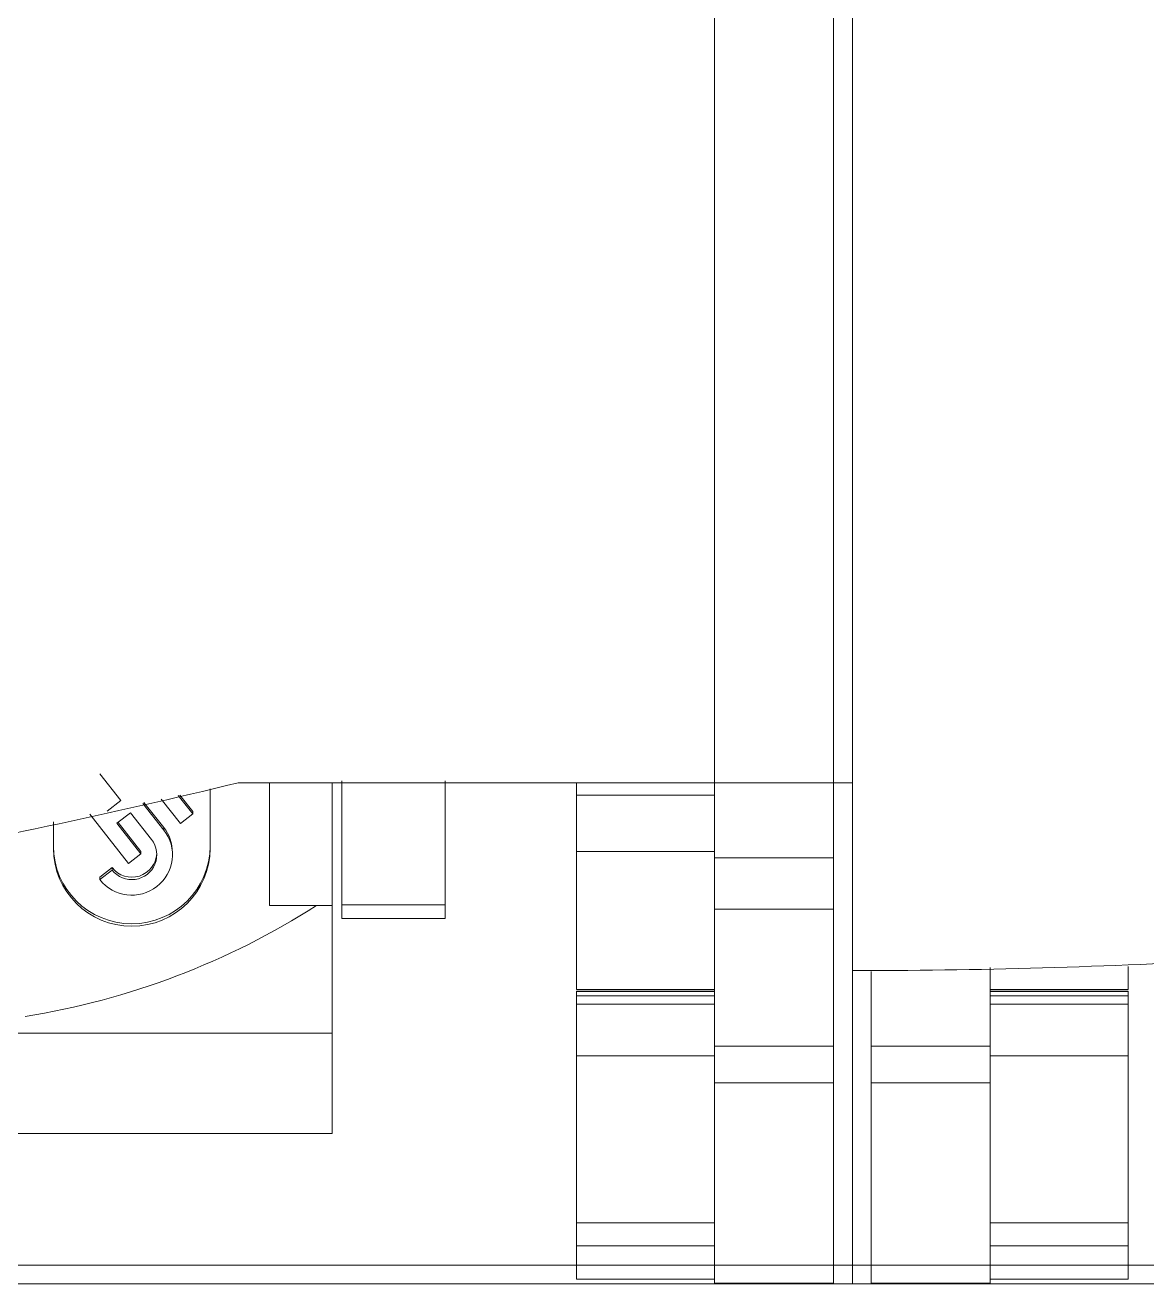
# Model space of a CAD drawing. Header units: millimetres. Extents: x 4137 to 6698, y 1400 to 3585.
# Drawn here: x 5237.45 to 5255.35, y 3225.78 to 3245.87 of the extents above; entities that cross this region are included whole.
import ezdxf

# ---------------------------------------------------------------- set-up
doc = ezdxf.new("R2010")
doc.units = ezdxf.units.MM
doc.layers.add('000-PI-Oprema', color=30, linetype='Continuous', lineweight=5)
doc.layers.add('004-PI-DIN Šina', color=3, linetype='Continuous')

msp = doc.modelspace()

# ---------------------------------------------------------------- linework, layer by layer
at = {"layer": '000-PI-Oprema', "color": 0, "linetype": 'ByBlock', "lineweight": 0}
for p, q in [((5248.448, 3293.528), (5248.448, 3229.573)), ((5250.348, 3293.528), (5250.348, 3229.573)), ((5238.636, 3233.918), (5238.972, 3233.492)), ((5240.848, 3233.778), (5250.648, 3233.778)), ((5241.348, 3233.778), (5241.348, 3231.818)), ((5242.348, 3231.818), (5242.348, 3233.778)), ((5246.248, 3233.578), (5246.248, 3233.778)), ((5248.448, 3232.577), (5248.448, 3233.778)), ((5250.348, 3232.577), (5250.348, 3233.778)), ((5240.121, 3233.281), (5239.889, 3233.575)), ((5240.121, 3233.32), (5239.916, 3233.58)), ((5240.398, 3232.727), (5240.398, 3233.683)), ((5246.248, 3232.68), (5246.248, 3233.578)), ((5246.248, 3233.578), (5248.448, 3233.578)), ((5250.648, 3233.698), (5250.648, 3225.778)), ((5238.972, 3233.492), (5238.756, 3233.325)), ((5239.659, 3233.023), (5239.323, 3233.449)), ((5239.659, 3233.062), (5239.342, 3233.464)), ((5239.618, 3233.517), (5239.924, 3233.128)), ((5238.478, 3233.275), (5239.098, 3232.489)), ((5238.91, 3233.13), (5239.126, 3233.297)), ((5239.126, 3233.297), (5239.462, 3232.871)), ((5239.924, 3233.128), (5240.121, 3233.281)), ((5240.121, 3233.32), (5240.121, 3233.281)), ((5237.898, 3233.152), (5237.898, 3232.727)), ((5239.295, 3232.641), (5238.91, 3233.13)), ((5239.295, 3232.68), (5238.929, 3233.144)), ((5239.659, 3233.062), (5239.659, 3233.023)), ((5239.098, 3232.489), (5239.295, 3232.641)), ((5239.295, 3232.68), (5239.295, 3232.641)), ((5239.797, 3232.627), (5239.797, 3232.666)), ((5246.248, 3230.479), (5246.248, 3232.68)), ((5246.248, 3232.68), (5248.448, 3232.68)), ((5248.448, 3231.76), (5248.448, 3232.577)), ((5248.448, 3232.577), (5250.348, 3232.577)), ((5250.348, 3231.76), (5250.348, 3232.577)), ((5238.833, 3232.423), (5238.636, 3232.27)), ((5238.833, 3232.384), (5238.636, 3232.231)), ((5238.833, 3232.423), (5238.833, 3232.384)), ((5238.636, 3232.27), (5238.636, 3232.231)), ((5241.348, 3231.818), (5241.348, 3231.818)), ((5241.348, 3231.818), (5242.096, 3231.818)), ((5241.348, 3231.818), (5242.348, 3231.818)), ((5242.096, 3231.818), (5242.348, 3231.818)), ((5242.348, 3229.778), (5242.348, 3231.818)), ((5242.348, 3231.818), (5242.348, 3231.818)), ((5242.498, 3231.611), (5242.498, 3231.829)), ((5242.498, 3231.829), (5244.148, 3231.829)), ((5244.148, 3231.611), (5244.148, 3231.829)), ((5248.448, 3231.76), (5250.348, 3231.76)), ((5242.498, 3231.611), (5244.148, 3231.611)), ((5250.949, 3230.779), (5250.648, 3230.779)), ((5250.948, 3230.766), (5250.948, 3229.573)), ((5252.848, 3230.827), (5252.848, 3229.573)), ((5255.048, 3230.479), (5255.048, 3230.844)), ((5250.648, 3230.697), (5250.648, 3225.778)), ((5246.248, 3230.479), (5248.448, 3230.479)), ((5246.248, 3230.443), (5246.248, 3230.45)), ((5248.448, 3230.45), (5246.248, 3230.45)), ((5246.248, 3230.378), (5246.248, 3230.443)), ((5246.248, 3230.443), (5248.448, 3230.443)), ((5246.248, 3230.378), (5246.248, 3230.241)), ((5246.248, 3230.378), (5248.448, 3230.378)), ((5252.848, 3230.479), (5255.048, 3230.479)), ((5255.048, 3230.45), (5252.848, 3230.45)), ((5255.048, 3230.443), (5252.848, 3230.443)), ((5255.048, 3230.378), (5252.848, 3230.378)), ((5255.048, 3230.443), (5255.048, 3230.45)), ((5255.048, 3230.378), (5255.048, 3230.443)), ((5255.048, 3230.378), (5255.048, 3230.241)), ((5246.248, 3230.241), (5246.248, 3229.416)), ((5246.248, 3230.241), (5248.448, 3230.241)), ((5255.048, 3230.241), (5252.848, 3230.241)), ((5255.048, 3230.241), (5255.048, 3229.416)), ((5224.148, 3229.778), (5242.348, 3229.778)), ((5242.348, 3228.178), (5242.348, 3229.778)), ((5248.448, 3228.987), (5248.448, 3229.573)), ((5248.448, 3229.573), (5250.348, 3229.573)), ((5250.348, 3228.987), (5250.348, 3229.573)), ((5250.948, 3228.987), (5250.948, 3229.573)), ((5252.848, 3229.573), (5250.948, 3229.573)), ((5252.848, 3228.987), (5252.848, 3229.573)), ((5246.248, 3229.416), (5246.248, 3226.751)), ((5246.248, 3229.416), (5248.448, 3229.416)), ((5255.048, 3229.416), (5252.848, 3229.416)), ((5255.048, 3229.416), (5255.048, 3226.751)), ((5248.448, 3228.987), (5250.348, 3228.987)), ((5252.848, 3228.987), (5250.948, 3228.987)), ((5224.148, 3228.178), (5242.348, 3228.178)), ((5246.248, 3226.751), (5246.248, 3226.385)), ((5246.248, 3226.751), (5248.448, 3226.751)), ((5255.048, 3226.751), (5252.848, 3226.751)), ((5255.048, 3226.751), (5255.048, 3226.385)), ((5246.248, 3226.385), (5246.248, 3225.854)), ((5246.248, 3226.385), (5248.448, 3226.385)), ((5248.448, 3226.385), (5248.448, 3225.854)), ((5252.848, 3226.385), (5252.848, 3225.854)), ((5255.048, 3226.385), (5252.848, 3226.385)), ((5255.048, 3226.385), (5255.048, 3225.854)), ((5246.248, 3225.778), (5214.988, 3225.778)), ((5246.248, 3225.854), (5246.248, 3225.854)), ((5246.248, 3225.854), (5248.448, 3225.854)), ((5246.248, 3225.854), (5248.448, 3225.854)), ((5248.448, 3225.79), (5250.348, 3225.79)), ((5248.448, 3225.79), (5250.348, 3225.79)), ((5250.648, 3225.778), (5249.048, 3225.778)), ((5281.048, 3225.778), (5249.788, 3225.778)), ((5252.589, 3225.778), (5250.648, 3225.778)), ((5250.948, 3225.79), (5252.848, 3225.79)), ((5252.848, 3225.79), (5250.948, 3225.79)), ((5252.848, 3225.854), (5255.048, 3225.854)), ((5255.048, 3225.854), (5252.848, 3225.854)), ((5255.048, 3225.854), (5255.048, 3225.854))]:
    msp.add_line(p, q, dxfattribs=at)
for centre, major_axis, start_param, end_param in [((5239.148, 3232.627), (0.649, 0), 3.804818, 6.94641), ((5239.148, 3232.666), (0.649, 0), 6.283142, 6.94641), ((5239.148, 3232.766), (1.25, 0), 3.141593, 6.283185), ((5239.148, 3232.627), (-0.399, 0), 0.663225, 3.804818), ((5239.148, 3232.727), (1.25, 0), 3.141593, 6.283185), ((5239.148, 3232.666), (-0.399, 0), 0.663225, 3.092069), ((5235.51, 3241.923), (12.135, 0), 4.872685, 5.28613)]:
    msp.add_ellipse(centre, major_axis=major_axis, ratio=0.991445, start_param=start_param, end_param=end_param, dxfattribs=at)
for points, knots in [([(5250.648, 3246.627), (5250.648, 3245.119), (5250.648, 3241.869), (5250.648, 3237.586), (5250.648, 3234.811), (5250.648, 3233.778)], [0, 0, 0, 0, 0.352188, 0.75882, 1, 1, 1, 1]), ([(5250.648, 3246.627), (5250.648, 3245.119), (5250.648, 3241.869), (5250.648, 3236.586), (5250.648, 3232.811), (5250.648, 3230.779)], [0, 0, 0, 0, 0.285532, 0.615204, 1, 1, 1, 1]), ([(5216.149, 3230.779), (5218.236, 3230.785), (5220.317, 3230.852), (5224.463, 3231.109), (5226.528, 3231.299), (5230.645, 3231.799), (5232.696, 3232.109), (5236.783, 3232.852), (5238.819, 3233.284), (5240.848, 3233.778)], [0, 0, 0, 0, 0.25, 0.25, 0.5, 0.5, 0.75, 0.75, 1, 1, 1, 1]), ([(5242.498, 3233.806), (5242.498, 3233.764), (5242.498, 3233.181), (5242.498, 3232.515), (5242.498, 3231.829)], [0, 0, 0, 0, 0.072727, 1, 1, 1, 1]), ([(5244.148, 3233.806), (5244.148, 3233.764), (5244.148, 3233.181), (5244.148, 3232.515), (5244.148, 3231.829)], [0, 0, 0, 0, 0.072727, 1, 1, 1, 1]), ([(5250.949, 3230.779), (5253.036, 3230.785), (5255.117, 3230.852), (5259.263, 3231.109), (5261.328, 3231.299), (5265.445, 3231.799), (5267.496, 3232.109), (5271.583, 3232.852), (5273.619, 3233.284), (5275.648, 3233.778)], [0, 0, 0, 0, 0.25, 0.25, 0.5, 0.5, 0.75, 0.75, 1, 1, 1, 1]), ([(5248.448, 3226.385), (5248.448, 3226.619), (5248.448, 3227.297), (5248.448, 3228.317), (5248.448, 3228.987)], [0, 0, 0, 0, 0.445928, 1, 1, 1, 1]), ([(5252.848, 3226.385), (5252.848, 3226.619), (5252.848, 3227.297), (5252.848, 3228.317), (5252.848, 3228.987)], [0, 0, 0, 0, 0.445928, 1, 1, 1, 1])]:
    msp.add_open_spline(points, degree=3, knots=knots, dxfattribs=at)
for points in [[(5248.448, 3233.687), (5248.448, 3233.709), (5248.448, 3233.734), (5248.448, 3233.759)], [(5250.348, 3225.79), (5250.348, 3225.831), (5250.348, 3226.121), (5250.348, 3227.186), (5250.348, 3228.317), (5250.348, 3228.987)], [(5250.948, 3225.79), (5250.948, 3225.831), (5250.948, 3226.121), (5250.948, 3227.186), (5250.948, 3228.317), (5250.948, 3228.987)], [(5248.448, 3225.79), (5248.448, 3225.802), (5248.448, 3225.823), (5248.448, 3225.854)], [(5252.848, 3225.79), (5252.848, 3225.802), (5252.848, 3225.823), (5252.848, 3225.854)]]:
    msp.add_open_spline(points, degree=3, dxfattribs=at)
at = {"layer": '004-PI-DIN Šina', "color": 0, "linetype": 'ByBlock', "lineweight": 0}
for p, q in [((5579.048, 3226.078), (5096.448, 3226.078)), ((5579.048, 3225.778), (5096.448, 3225.778))]:
    msp.add_line(p, q, dxfattribs=at)

doc.saveas('drawing.dxf')
